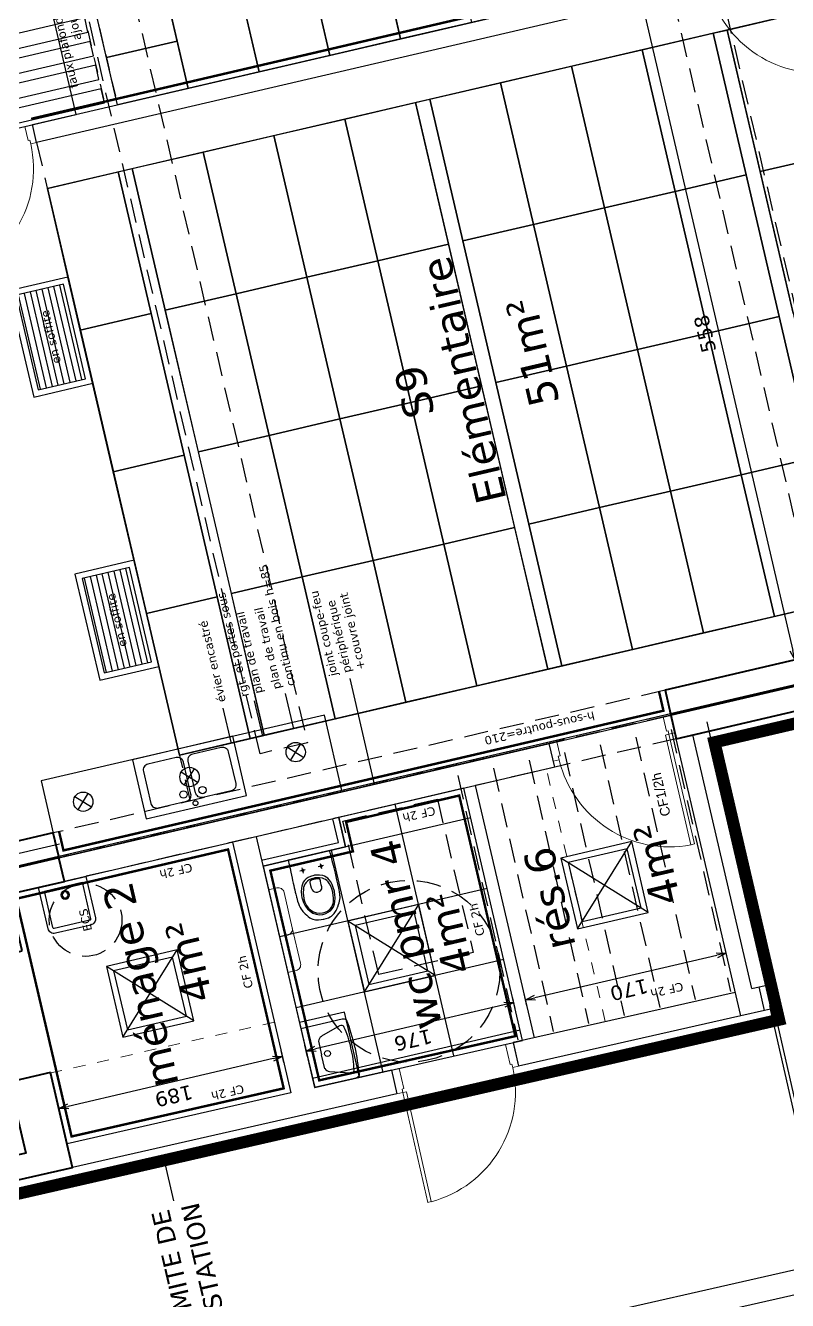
# Model space of a CAD drawing. Header units: metres. Extents: x 595893 to 596105, y 139631 to 139768.
# Drawn here: x 596073.16 to 596079.45, y 139674.83 to 139685.35 of the extents above; entities that cross this region are included whole.
import ezdxf
from ezdxf.enums import TextEntityAlignment as Align

# ---------------------------------------------------------------- set-up
doc = ezdxf.new("R2010")
doc.units = ezdxf.units.M
doc.header["$MEASUREMENT"] = 0
doc.header["$PDMODE"] = 3
doc.header["$PDSIZE"] = 0.1
for name, pattern in [('01', [0.15, 0.1, -0.05]), ('02', [0.28, 0.2, -0.08]), ('03', [0.7, 0.5, -0.2]), ('ACAD_ISO12W100', [21, 12, -3, 0, -3, 0, -3]), ('AXES2', [1.125, 0.75, -0.125, 0.125, -0.125]), ('CACHE2', [0.1875, 0.125, -0.0625]), ('DASHED', [0.75, 0.5, -0.25])]:
    doc.linetypes.add(name, pattern=pattern)
for name, color, linetype in [('00-AXE-0.00', 14, 'AXES2'), ('01-CLOISON-0.25', 3, 'Continuous'), ('01-SANITAIRE-0.15', 44, 'Continuous'), ('02-VU-CACHE-01-0.10', 133, '01'), ('04-VEGET2-0.15', 80, 'Continuous'), ('06-COT-50&100-0.20', 2, 'Continuous'), ('06-SYMB-DIVERS-0.20', 20, 'Continuous'), ('06-TXT-DETAILS-DIVERS-02.20', 2, 'Continuous'), ('06-TXT-DIVERS-0.20', 70, 'Continuous'), ('06-TXT-ETIQUETTES SURFACES', 210, 'Continuous'), ('07-CTA-0.13', 163, 'Continuous'), ('07-ECLAIRAGE-0.13', 31, 'Continuous'), ('07-PLAFONDS-0.13', 5, 'Continuous'), ('07-REVETEMENTS-INTER-0.10', 10, 'Continuous'), ('08-VU-0.08', 56, 'Continuous'), ('08-VU-0.20', 32, 'Continuous')]:
    doc.layers.add(name, color=color, linetype=linetype)
for name, color, linetype, lineweight in [('01-BETON-0.40', 4, 'Continuous', 40), ('01-MEN-CP-0.15', 2, 'Continuous', 18), ('01-MOBILIER-0.10', 10, 'Continuous', 9)]:
    doc.layers.add(name, color=color, linetype=linetype, lineweight=lineweight)
doc.styles.add('COT', font='verdana.ttf')
doc.styles.add('locaux 100', font='verdana.ttf', dxfattribs={"height": 0.22})
doc.styles.add('locaux 20', font='verdana.ttf', dxfattribs={"height": 0.07})
doc.styles.get("Standard").update_dxf_attribs({"font": 'arial.ttf'})
doc.dimstyles.new('COT50', dxfattribs={"dimtxt": 0.12, "dimasz": 0.08, "dimexe": 0.05, "dimexo": 0, "dimgap": 0.05, "dimtad": 1, "dimdec": 0, "dimlfac": 100, "dimzin": 0, "dimdsep": 46, "dimtxsty": 'COT', "dimblk": 'OPEN30', "dimcen": 0.04, "dimdle": 0.05, "dimclrd": 256, "dimclre": 256, "dimclrt": 6, "dimadec": 0, "dimazin": 0, "dimtm": 1e-09, "dimtfac": 1, "dimtdec": 0, "dimtmove": 1, "dimatfit": 0, "dimldrblk": 'OPEN30', "dimfxl": 0.05, "dimfxlon": 1, "dimtolj": 1, "dimtzin": 0, "dimlwd": -1, "dimlwe": -1, "dimarcsym": 0})

# ---------------------------------------------------------------- blocks, each defined once
blk = doc.blocks.new('_Open30')
at = {"color": 0, "linetype": 'ByBlock', "lineweight": -2}
for p, q in [((-1, 0.27), (0, 0)), ((0, 0), (-1, -0.27)), ((0, 0), (-1, 0))]:
    blk.add_line(p, q, dxfattribs=at)
blk = doc.blocks.new('*D46')
at = {"layer": '06-COT-50&100-0.20', "transparency": 16777216}
for p, q in [((596078.291, 139685.559), (596078.194, 139685.536)), ((596078.261, 139685.469), (596079.491, 139680.191)), ((596079.558, 139680.124), (596079.461, 139680.102))]:
    blk.add_line(p, q, dxfattribs=at)
at = {"layer": 'Defpoints', "color": 0, "transparency": 16777216}
for p in [(596080.38, 139686.045), (596081.647, 139680.611), (596079.509, 139680.113)]:
    blk.add_point(p, dxfattribs=at)
at = {"layer": '06-COT-50&100-0.20', "transparency": 16777216, "xscale": 0.08, "yscale": 0.08, "zscale": 0.08}
for p, rotation in [((596078.243, 139685.547), 103.1212703830424), ((596079.509, 139680.113), 283.1212703830424)]:
    blk.add_blockref('_Open30', p, dxfattribs=dict(at, rotation=rotation))
at = {"layer": '06-COT-50&100-0.20', "color": 6, "transparency": 16777216, "insert": (596078.766, 139682.805), "char_height": 0.12, "attachment_point": 5, "rotation": 103.1213, "style": 'COT'}
blk.add_mtext('\\A1;558', dxfattribs=at)
blk = doc.blocks.new('P180')
for points in [[(-1.85, 0.915), (-1.85, 0), (-1.88, 0), (-1.88, 0.915)], [(-0.08, 0.915), (-0.08, 0), (-0.05, 0), (-0.05, 0.915)], [(0, 0), (0, -0.1), (-0.065, -0.1), (-0.065, -0.03), (-0.05, -0.03), (-0.05, 0)]]:
    blk.add_lwpolyline(points, close=True)
at = {"linetype": 'Continuous'}
blk.add_lwpolyline([(-1.93, 0), (-1.93, -0.1), (-1.865, -0.1), (-1.865, -0.03), (-1.88, -0.03), (-1.88, 0)], close=True, dxfattribs=at)
for centre, start, end in [((-1.88, 0), 0, 90), ((-0.05, 0), 90, 180)]:
    blk.add_arc(centre, 0.915, start, end)
at = {"linetype": 'Continuous', "text_generation_flag": 6}
blk.add_attdef('TEXTE', (-0.188, 0.598), '', height=0.08, rotation=90, dxfattribs=at)
blk = doc.blocks.new('P90-15')
at = {"linetype": 'Continuous'}
for points in [[(-0.05, 0.929), (-0.05, 0), (-0.08, 0), (-0.08, 0.929)], [(-0.965, -0.03), (-0.965, -0.15), (-1.03, -0.15), (-1.03, 0), (-0.98, 0), (-0.98, -0.03)], [(0, 0), (0, -0.15), (-0.065, -0.15), (-0.065, -0.03), (-0.05, -0.03), (-0.05, 0)]]:
    blk.add_lwpolyline(points, close=True, dxfattribs=at)
blk.add_arc((-0.043, -0.006), 0.937, 92.2388, 179.6062, dxfattribs=at)
at = {"linetype": 'Continuous', "text_generation_flag": 6}
blk.add_attdef('TEXTE', text='', height=0.08, rotation=270, dxfattribs=at).set_placement((-0.105, 0.389), align=Align.CENTER)
blk = doc.blocks.new('P90-20')
at = {"linetype": 'Continuous'}
for points in [[(-0.05, 0.929), (-0.05, 0), (-0.08, 0), (-0.08, 0.929)], [(-0.965, -0.03), (-0.965, -0.2), (-1.03, -0.2), (-1.03, 0), (-0.98, 0), (-0.98, -0.03)], [(0, 0), (0, -0.2), (-0.065, -0.2), (-0.065, -0.03), (-0.05, -0.03), (-0.05, 0)]]:
    blk.add_lwpolyline(points, close=True, dxfattribs=at)
blk.add_arc((-0.043, -0.006), 0.937, 92.2388, 179.6062, dxfattribs=at)
at = {"linetype": 'Continuous', "text_generation_flag": 6}
blk.add_attdef('TEXTE', text='', height=0.08, rotation=90, dxfattribs=at).set_placement((-0.188, 0.469), align=Align.CENTER)
blk = doc.blocks.new('WCalliaSuspsansreserv-Plan')
at = {"linetype": 'Continuous'}
for points, knots in [([(-175.564, 0), (-175.564, 0), (174.9225, 0.001), (174.9225, 0.001), (174.9225, 0.001), (178.3975, -106.316), (178.7425, -212.6345), (177.9155, -318.9545), (177.9155, -318.9545), (177.545, -366.6675), (166.254, -424.003), (135.236, -466.73), (135.236, -466.73), (104.3415, -509.285), (60.766, -540.0365), (-0.3015, -539.9965), (-0.3015, -539.9965), (-72.7745, -539.9485), (-123.7985, -496.924), (-151.8715, -441.5495), (-151.8715, -441.5495), (-171.506, -402.8175), (-178.356, -357.626), (-178.632, -318.63), (-178.632, -318.63), (-179.385, -212.419), (-178.256, -106.209), (-175.564, 0)], [0, 0, 0, 0, 0.125, 0.125, 0.125, 0.1875, 0.25, 0.25, 0.25, 0.3125, 0.375, 0.375, 0.375, 0.4375, 0.5, 0.5, 0.5, 0.5625, 0.625, 0.625, 0.625, 0.6875, 0.75, 0.75, 0.75, 0.875, 1, 1, 1, 1]), ([(-77.8015, -117.351), (-81.9175, -117.351), (-85.2545, -114.0145), (-85.2545, -109.898), (-85.2545, -109.898), (-85.2545, -105.782), (-81.9175, -102.4455), (-77.8015, -102.4455), (-77.8015, -102.4455), (-73.6855, -102.4455), (-70.3485, -105.782), (-70.3485, -109.898), (-70.3485, -109.898), (-70.3485, -114.0145), (-73.6855, -117.351), (-77.8015, -117.351)], [0, 0, 0, 0, 0.2, 0.2, 0.2, 0.3, 0.4, 0.4, 0.4, 0.5, 0.6, 0.6, 0.6, 0.8, 1, 1, 1, 1]), ([(77.278, -117.351), (73.162, -117.351), (69.8255, -114.0145), (69.8255, -109.898), (69.8255, -109.898), (69.8255, -105.782), (73.162, -102.4455), (77.278, -102.4455), (77.278, -102.4455), (81.3945, -102.4455), (84.731, -105.782), (84.731, -109.898), (84.731, -109.898), (84.731, -114.0145), (81.3945, -117.351), (77.278, -117.351)], [0, 0, 0, 0, 0.2, 0.2, 0.2, 0.3, 0.4, 0.4, 0.4, 0.5, 0.6, 0.6, 0.6, 0.8, 1, 1, 1, 1]), ([(-0.175, -499.369), (-75.617, -499.369), (-136.774, -425.602), (-136.774, -334.606), (-136.774, -334.606), (-136.774, -243.6095), (-75.617, -169.8425), (-0.175, -169.8425), (-0.175, -169.8425), (75.2665, -169.8425), (136.4235, -243.6095), (136.4235, -334.606), (136.4235, -334.606), (136.4235, -425.602), (75.2665, -499.369), (-0.175, -499.369)], [0, 0, 0, 0, 0.2, 0.2, 0.2, 0.3, 0.4, 0.4, 0.4, 0.5, 0.6, 0.6, 0.6, 0.8, 1, 1, 1, 1]), ([(-0.2505, -487.4275), (-67.9855, -487.4275), (-122.895, -421.2465), (-122.895, -339.6085), (-122.895, -339.6085), (-122.895, -257.97), (-67.9855, -191.7895), (-0.2505, -191.7895), (-0.2505, -191.7895), (67.4845, -191.7895), (122.394, -257.97), (122.394, -339.6085), (122.394, -339.6085), (122.394, -421.2465), (67.4845, -487.4275), (-0.2505, -487.4275)], [0, 0, 0, 0, 0.2, 0.2, 0.2, 0.3, 0.4, 0.4, 0.4, 0.5, 0.6, 0.6, 0.6, 0.8, 1, 1, 1, 1]), ([(-44.891, -219.375), (-44.96, -215.282), (-42.295, -210.4525), (-38.5185, -208.875), (-38.5185, -208.875), (-26.5195, -203.8605), (-13.36, -200.7605), (-0.3545, -200.7605), (-0.3545, -200.7605), (12.756, -200.7605), (26.041, -203.8105), (38.133, -208.878), (38.133, -208.878), (41.9265, -210.4675), (44.601, -215.4065), (44.397, -219.515), (44.397, -219.515), (42.7995, -251.706), (45.7775, -310.371), (-0.244, -310.319), (-0.244, -310.319), (-46.2655, -310.267), (-44.3025, -254.0065), (-44.891, -219.375)], [0, 0, 0, 0, 0.1428571429, 0.1428571429, 0.1428571429, 0.2142857143, 0.2857142857, 0.2857142857, 0.2857142857, 0.3571428571, 0.4285714286, 0.4285714286, 0.4285714286, 0.5, 0.5714285714, 0.5714285714, 0.5714285714, 0.6428571429, 0.7142857143, 0.7142857143, 0.7142857143, 0.8571428571, 1, 1, 1, 1])]:
    blk.add_open_spline(points, degree=3, knots=knots, dxfattribs=at)
at = {"linetype": 'DASHED'}
for points in [[(-77.6425, -131.902), (-77.6425, -131.902), (-77.6425, -88.6285), (-77.6425, -88.6285)], [(77.6425, -131.536), (77.6425, -131.536), (77.6425, -88.2625), (77.6425, -88.2625)], [(-57.1305, -110.108), (-57.1305, -110.108), (-103.4175, -110.108), (-103.4175, -110.108)], [(98.1545, -109.742), (98.1545, -109.742), (51.8675, -109.742), (51.8675, -109.742)]]:
    blk.add_open_spline(points, degree=3, dxfattribs=at)
blk = doc.blocks.new('lav')
for p, q in [((0, 0.5), (-0.35, 0.5)), ((-0.316, 0.45), (-0.15, 0.4)), ((0, 0), (0, 0.5)), ((-0.117, 0.367), (-0.117, 0.25)), ((-0.117, 0.133), (-0.117, 0.25)), ((0, 0), (-0.35, 0)), ((-0.316, 0.05), (-0.15, 0.1))]:
    blk.add_line(p, q)
blk.add_circle((-0.167, 0.25), 0.025)
for centre, radius, start, end in [((1.511, 0.231), 1.911, 172.4054, 179.4234), ((-0.33, 0.418), 0.0844, 103.8031, 129.327), ((0.498, 0.264), 0.864, 168.6901, 180.9211), ((-0.325, 0.425), 0.0264, 71.5651, 161.5651), ((-0.172, 0.344), 0.0598, 21.8014, 68.1986), ((1.511, 0.269), 1.911, 180.5766, 187.5946), ((0.498, 0.236), 0.864, 179.0789, 191.3099), ((-0.172, 0.156), 0.0598, 291.8014, 338.1986), ((-0.34, 0.062), 0.0625, 226.0761, 260.7938), ((-0.325, 0.075), 0.0264, 198.4349, 288.4349)]:
    blk.add_arc(centre, radius, start, end)
blk = doc.blocks.new('*D90')
at = {"layer": '06-COT-50&100-0.20', "transparency": 16777216}
for p, q in [((596078.952, 139677.647), (596078.93, 139677.744)), ((596077.363, 139677.328), (596078.863, 139677.677)), ((596077.297, 139677.261), (596077.274, 139677.358))]:
    blk.add_line(p, q, dxfattribs=at)
at = {"layer": 'Defpoints', "color": 0, "transparency": 16777216}
for p in [(596078.941, 139677.695), (596079.016, 139677.371), (596077.359, 139676.995)]:
    blk.add_point(p, dxfattribs=at)
at = {"layer": '06-COT-50&100-0.20', "transparency": 16777216, "xscale": 0.08, "yscale": 0.08, "zscale": 0.08}
for p, rotation in [((596078.941, 139677.695), 13.12127038304243), ((596077.285, 139677.309), 193.1212703830424)]:
    blk.add_blockref('_Open30', p, dxfattribs=dict(at, rotation=rotation))
at = {"layer": '06-COT-50&100-0.20', "color": 6, "transparency": 16777216, "insert": (596078.139, 139677.393), "char_height": 0.12, "attachment_point": 5, "rotation": 193.1213, "style": 'COT'}
blk.add_mtext('\\A1;170', dxfattribs=at)
blk = doc.blocks.new('*D91')
at = {"layer": '06-COT-50&100-0.20', "transparency": 16777216}
for p, q in [((596077.199, 139677.238), (596077.177, 139677.335)), ((596077.11, 139677.269), (596075.553, 139676.906)), ((596075.486, 139676.839), (596075.464, 139676.936))]:
    blk.add_line(p, q, dxfattribs=at)
at = {"layer": 'Defpoints', "color": 0, "transparency": 16777216}
for p in [(596075.475, 139676.887), (596077.261, 139676.974), (596075.545, 139676.585)]:
    blk.add_point(p, dxfattribs=at)
at = {"layer": '06-COT-50&100-0.20', "transparency": 16777216, "xscale": 0.08, "yscale": 0.08, "zscale": 0.08}
for p, rotation in [((596077.188, 139677.287), 13.12127038304243), ((596075.475, 139676.887), 193.1212703830424)]:
    blk.add_blockref('_Open30', p, dxfattribs=dict(at, rotation=rotation))
at = {"layer": '06-COT-50&100-0.20', "color": 6, "transparency": 16777216, "insert": (596076.357, 139676.978), "char_height": 0.12, "attachment_point": 5, "rotation": 193.1213, "style": 'COT'}
blk.add_mtext('\\A1;176', dxfattribs=at)
blk = doc.blocks.new('vidoir40x40')
for points in [[(-0.2, 0), (0.2, 0), (0.2, 0.35, 0.414214), (0.15, 0.4), (-0.15, 0.4, 0.414214), (-0.2, 0.35)], [(-0.16, 0.04), (0.16, 0.04), (0.16, 0.35, 0.414214), (0.15, 0.36), (-0.15, 0.36, 0.414214), (-0.16, 0.35)]]:
    blk.add_lwpolyline(points, format="xyb", close=True)
for radius in [0.035, 0.025]:
    blk.add_circle((0, 0.11), radius)
blk = doc.blocks.new('Eclairage-Pl-60x60')
for p, q in [((-0.3, 0.3), (0.3, -0.3)), ((-0.3, -0.3), (0.3, 0.3))]:
    blk.add_line(p, q)
for points in [[(-0.3, -0.3), (0.3, -0.3), (0.3, 0.3), (-0.3, 0.3)], [(-0.25, -0.25), (0.25, -0.25), (0.25, 0.25), (-0.25, 0.25)]]:
    blk.add_lwpolyline(points, close=True)
blk = doc.blocks.new('diffuseur40x80')
at = {"layer": '07-CTA-0.13'}
h = blk.add_hatch(dxfattribs=at)
h.set_pattern_fill('_USER', color=256, scale=0.05, pattern_type=0)
h.set_pattern_definition([(0, (0, 0), (0, 0.05), [])])
h.paths.add_polyline_path([(-0.05, 0.05), (-0.05, 0.45), (-0.85, 0.45), (-0.85, 0.05)])
for points in [[(0, 0), (0, 0.5), (-0.9, 0.5), (-0.9, 0)], [(-0.05, 0.05), (-0.05, 0.45), (-0.85, 0.45), (-0.85, 0.05)]]:
    blk.add_lwpolyline(points, close=True, dxfattribs=at)
blk = doc.blocks.new('*D110')
at = {"layer": '06-COT-50&100-0.20', "transparency": 16777216}
for p, q in [((596075.292, 139676.793), (596075.269, 139676.891)), ((596075.202, 139676.824), (596073.513, 139676.43)), ((596073.447, 139676.363), (596073.424, 139676.461))]:
    blk.add_line(p, q, dxfattribs=at)
at = {"layer": 'Defpoints', "color": 0, "transparency": 16777216}
for p in [(596075.35, 139676.54), (596073.435, 139676.412), (596073.503, 139676.122)]:
    blk.add_point(p, dxfattribs=at)
at = {"layer": '06-COT-50&100-0.20', "transparency": 16777216, "xscale": 0.08, "yscale": 0.08, "zscale": 0.08}
for p, rotation in [((596075.28, 139676.842), 13.12127038304243), ((596073.435, 139676.412), 193.1212703830424)]:
    blk.add_blockref('_Open30', p, dxfattribs=dict(at, rotation=rotation))
at = {"layer": '06-COT-50&100-0.20', "color": 6, "transparency": 16777216, "insert": (596074.383, 139676.517), "char_height": 0.12, "attachment_point": 5, "rotation": 193.1213, "style": 'COT'}
blk.add_mtext('\\A1;189', dxfattribs=at)
blk = doc.blocks.new('A$C3FDA45BA')
blk.add_lwpolyline([(0.5, -0.425), (0.5, 0.425), (0, 0.425), (0, -0.425)], close=True)
for points in [[(0.115, 0.02), (0.385, 0.02, 0.414214), (0.435, 0.07), (0.435, 0.31, 0.414214), (0.385, 0.36), (0.115, 0.36, 0.414214), (0.065, 0.31), (0.065, 0.07, 0.414214)], [(0.115, -0.02), (0.385, -0.02, -0.414214), (0.435, -0.07), (0.435, -0.31, -0.414214), (0.385, -0.36), (0.115, -0.36, -0.414214), (0.065, -0.31), (0.065, -0.07, -0.414214)]]:
    blk.add_lwpolyline(points, format="xyb", close=True)
for centre, radius in [((0.125, 0.08), 0.03), ((0.033, 0), 0.02), ((0.125, -0.08), 0.03)]:
    blk.add_circle(centre, radius)

msp = doc.modelspace()

# ---------------------------------------------------------------- linework, layer by layer
msp.add_line((596078.529, 139679.463), (596078.529, 139679.463))
at = {"layer": '00-AXE-0.00'}
msp.add_line((596073.44, 139678.595), (596070.08, 139677.812), dxfattribs=at)
at = {"layer": '01-BETON-0.40'}
for points in [[(596086.768, 139681.384), (596086.723, 139681.579), (596078.483, 139679.658), (596078.529, 139679.463)], [(596084.6, 139681.377), (596084.617, 139681.304), (596078.436, 139679.863), (596078.481, 139679.668), (596084.867, 139681.156), (596084.804, 139681.425)], [(596072.635, 139678.305), (596073.434, 139678.491), (596073.388, 139678.686), (596072.93, 139678.579), (596072.917, 139678.638), (596072.576, 139678.558)], [(596073.132, 139677.713), (596073.023, 139678.18), (596073.481, 139678.287), (596073.436, 139678.482), (596072.637, 139678.295), (596072.791, 139677.633)], [(596073.365, 139676.709), (596073.025, 139676.63), (596073.162, 139676.045), (596065.547, 139674.319), (596065.591, 139674.123), (596073.548, 139675.927)]]:
    msp.add_lwpolyline(points, close=True, dxfattribs=at)
at = {"layer": '01-CLOISON-0.25', "linetype": 'CACHE2'}
for p, q in [((596073.367, 139686.618), (596073.821, 139684.671)), ((596073.464, 139686.641), (596073.918, 139684.693))]:
    msp.add_line(p, q, dxfattribs=at)
at = {"layer": '01-CLOISON-0.25'}
for p, q in [((596077.48, 139679.424), (596073.436, 139678.482)), ((596077.526, 139679.23), (596073.481, 139678.287)), ((596077.261, 139676.973), (596076.776, 139679.055)), ((596077.359, 139676.995), (596076.873, 139679.077)), ((596074.868, 139678.61), (596075.35, 139676.541)), ((596075.063, 139678.655), (596075.545, 139676.585)), ((596079.016, 139677.371), (596077.184, 139676.956)), ((596079.062, 139677.176), (596077.228, 139676.761)), ((596077.184, 139676.956), (596077.228, 139676.761)), ((596076.18, 139676.728), (596075.545, 139676.585)), ((596076.18, 139676.728), (596076.224, 139676.533)), ((596075.35, 139676.541), (596073.503, 139676.122)), ((596076.224, 139676.533), (596073.548, 139675.927))]:
    msp.add_line(p, q, dxfattribs=at)
msp.add_lwpolyline([(596078.744, 139685.664), (596073.251, 139684.384), (596073.217, 139684.53), (596078.71, 139685.81)], close=True, dxfattribs=at)
for points in [[(596075.108, 139678.461), (596075.741, 139678.608), (596075.696, 139678.803)], [(596075.12, 139678.412), (596075.801, 139678.571), (596075.745, 139678.814)]]:
    msp.add_lwpolyline(points, dxfattribs=at)
at = {"layer": '01-MEN-CP-0.15'}
for points in [[(596075.165, 139678.217), (596075.233, 139678.233, -0.414214), (596075.293, 139678.196), (596075.361, 139677.904, -0.414214), (596075.324, 139677.844), (596075.256, 139677.828)], [(596075.361, 139677.904, -0.000076), (596075.361, 139677.904), (596075.429, 139677.611, -0.414214), (596075.392, 139677.551), (596075.324, 139677.535)]]:
    msp.add_lwpolyline(points, format="xyb", dxfattribs=at)
at = {"layer": '01-MOBILIER-0.10', "linetype": '01'}
for p, q in [((596077.943, 139677.131), (596077.457, 139679.214)), ((596075.214, 139677.125), (596073.366, 139676.706))]:
    msp.add_line(p, q, dxfattribs=at)
at = {"layer": '01-SANITAIRE-0.15'}
msp.add_lwpolyline([(596075.421, 139677.121), (596075.545, 139676.585), (596075.915, 139676.671), (596075.791, 139677.207)], close=True, dxfattribs=at)
at = {"layer": '01-SANITAIRE-0.15', "linetype": '02'}
msp.add_circle((596073.655, 139677.968), 0.3, dxfattribs=at)
at = {"layer": '02-VU-CACHE-01-0.10', "linetype": '02'}
for p, q in [((596078.436, 139679.863), (596073.388, 139678.686)), ((596078.481, 139679.668), (596073.434, 139678.491)), ((596078.483, 139679.658), (596073.436, 139678.482)), ((596078.529, 139679.463), (596073.481, 139678.287))]:
    msp.add_line(p, q, dxfattribs=at)
at = {"layer": '04-VEGET2-0.15'}
msp.add_line((596077.526, 139679.23), (596077.48, 139679.424), dxfattribs=at)
at = {"layer": '06-SYMB-DIVERS-0.20', "linetype": '02'}
msp.add_lwpolyline([(596075.779, 139678.784), (596076.558, 139678.965), (596076.854, 139677.699), (596076.074, 139677.518)], close=True, dxfattribs=at)
msp.add_circle((596076.323, 139677.545), 0.75, dxfattribs=at)
at = {"layer": '06-TXT-DETAILS-DIVERS-02.20', "color": 251, "linetype": '03', "true_color": 0x666666, "const_width": 0.1}
msp.add_lwpolyline([(596072.732, 139676.125), (596072.843, 139675.651), (596079.377, 139677.145), (596078.844, 139679.434), (596086.498, 139681.218), (596087.501, 139676.896)], dxfattribs=at)
at = {"layer": '06-TXT-DETAILS-DIVERS-02.20'}
for points in [[(596076.04, 139679.089), (596075.837, 139679.96)], [(596075.374, 139679.544), (596075.306, 139679.837)], [(596075.117, 139679.484), (596075.049, 139679.777)], [(596074.86, 139679.424), (596074.791, 139679.717)], [(596074.303, 139675.983), (596074.38, 139675.651)]]:
    msp.add_lwpolyline(points, dxfattribs=at)
at = {"layer": '07-CTA-0.13', "linetype": '02'}
for points in [[(596075.544, 139717.488), (596076.861, 139711.841), (596075.647, 139709.889), (596069.265, 139708.401), (596068.877, 139707.778), (596075.485, 139679.431), (596075.095, 139679.34), (596068.45, 139707.849), (596069.012, 139708.753), (596075.395, 139710.241), (596076.434, 139711.911), (596075.117, 139717.559)], [(596077.708, 139710.409), (596077.188, 139709.572), (596073.971, 139708.822), (596073.625, 139708.267), (596080.096, 139680.506), (596079.707, 139680.415), (596073.198, 139708.338), (596073.718, 139709.174), (596076.936, 139709.924), (596077.281, 139710.479), (596075.979, 139716.064), (596076.489, 139716.884)]]:
    msp.add_lwpolyline(points, dxfattribs=at)
at = {"layer": '07-ECLAIRAGE-0.13'}
for p, q in [((596075.347, 139679.285), (596075.431, 139679.421)), ((596075.321, 139679.395), (596075.457, 139679.31)), ((596074.47, 139679.08), (596074.555, 139679.216)), ((596074.445, 139679.191), (596074.58, 139679.106)), ((596073.594, 139678.876), (596073.678, 139679.012)), ((596073.568, 139678.986), (596073.704, 139678.902))]:
    msp.add_line(p, q, dxfattribs=at)
for points in [[(596079.922, 139680.61), (596078.832, 139685.284), (596078.949, 139685.311), (596080.039, 139680.637)], [(596077.468, 139680.037), (596076.378, 139684.712), (596076.495, 139684.739), (596077.585, 139680.065)], [(596075.014, 139679.465), (596073.924, 139684.14), (596074.041, 139684.167), (596075.13, 139679.493)]]:
    msp.add_lwpolyline(points, close=True, dxfattribs=at)
for centre in [(596075.389, 139679.353), (596074.513, 139679.148), (596073.636, 139678.944)]:
    msp.add_circle(centre, 0.08, dxfattribs=at)
at = {"layer": '07-PLAFONDS-0.13', "linetype": '02'}
msp.add_line((596073.251, 139684.384), (596074.518, 139678.949), dxfattribs=at)
at = {"layer": '07-PLAFONDS-0.13'}
for p, q in [((596076.695, 139676.847), (596076.211, 139678.923)), ((596076.833, 139678.811), (596075.12, 139678.412)), ((596076.111, 139676.711), (596075.684, 139678.544)), ((596076.969, 139678.227), (596075.256, 139677.828)), ((596077.105, 139677.643), (596075.392, 139677.243)), ((596077.241, 139677.058), (596075.528, 139676.659))]:
    msp.add_line(p, q, dxfattribs=at)
for points in [[(596073.918, 139684.693), (596073.464, 139686.641), (596080.476, 139688.276), (596080.93, 139686.328)], [(596074.139, 139686.388), (596074.412, 139685.219), (596073.827, 139685.083), (596073.555, 139686.251)], [(596075.399, 139686.271), (596075.671, 139685.102), (596075.087, 139684.966), (596074.814, 139686.134)], [(596076.658, 139686.153), (596076.84, 139685.374), (596076.255, 139685.238), (596076.074, 139686.017)], [(596074.905, 139685.745), (596075.087, 139684.966), (596074.502, 139684.829), (596074.321, 139685.609)], [(596076.165, 139685.628), (596076.255, 139685.238), (596075.671, 139685.102), (596075.58, 139685.491)], [(596071.484, 139684.783), (596073.675, 139685.294), (596073.648, 139685.411), (596071.457, 139684.9)], [(596080.623, 139680.773), (596079.533, 139685.448), (596073.34, 139684.004), (596074.429, 139679.329)], [(596079.533, 139685.448), (596079.806, 139684.279), (596079.222, 139684.143), (596078.949, 139685.311)], [(596071.53, 139684.588), (596073.721, 139685.099), (596073.694, 139685.216), (596071.502, 139684.705)], [(596074.412, 139685.219), (596074.502, 139684.829), (596073.918, 139684.693), (596073.827, 139685.083)], [(596078.832, 139685.284), (596079.105, 139684.116), (596078.52, 139683.979), (596078.248, 139685.148)], [(596078.248, 139685.148), (596078.52, 139683.979), (596077.936, 139683.843), (596077.664, 139685.012)], [(596071.575, 139684.394), (596073.766, 139684.904), (596073.739, 139685.021), (596071.548, 139684.51)], [(596077.664, 139685.012), (596077.936, 139683.843), (596077.352, 139683.707), (596077.079, 139684.876)], [(596071.62, 139684.199), (596073.812, 139684.71), (596073.784, 139684.826), (596071.593, 139684.316)], [(596077.079, 139684.876), (596077.352, 139683.707), (596076.767, 139683.571), (596076.495, 139684.739)], [(596076.378, 139684.712), (596076.65, 139683.544), (596076.066, 139683.407), (596075.794, 139684.576)], [(596075.794, 139684.576), (596076.066, 139683.407), (596075.482, 139683.271), (596075.209, 139684.44)], [(596075.209, 139684.44), (596075.482, 139683.271), (596074.897, 139683.135), (596074.625, 139684.304)], [(596074.625, 139684.304), (596074.897, 139683.135), (596074.313, 139682.999), (596074.041, 139684.167)], [(596079.806, 139684.279), (596080.078, 139683.11), (596079.494, 139682.974), (596079.222, 139684.143)], [(596073.924, 139684.14), (596074.196, 139682.971), (596073.612, 139682.835), (596073.34, 139684.004)], [(596079.105, 139684.116), (596079.377, 139682.947), (596078.793, 139682.811), (596078.52, 139683.979)], [(596078.52, 139683.979), (596078.793, 139682.811), (596078.208, 139682.674), (596077.936, 139683.843)], [(596077.936, 139683.843), (596078.208, 139682.674), (596077.624, 139682.538), (596077.352, 139683.707)], [(596077.352, 139683.707), (596077.624, 139682.538), (596077.04, 139682.402), (596076.767, 139683.571)], [(596076.65, 139683.544), (596076.923, 139682.375), (596076.339, 139682.239), (596076.066, 139683.407)], [(596076.066, 139683.407), (596076.339, 139682.239), (596075.754, 139682.102), (596075.482, 139683.271)], [(596075.482, 139683.271), (596075.754, 139682.102), (596075.17, 139681.966), (596074.897, 139683.135)], [(596074.897, 139683.135), (596075.17, 139681.966), (596074.586, 139681.83), (596074.313, 139682.999)], [(596074.196, 139682.971), (596074.469, 139681.803), (596073.884, 139681.667), (596073.612, 139682.835)], [(596079.377, 139682.947), (596079.65, 139681.778), (596079.065, 139681.642), (596078.793, 139682.811)], [(596078.793, 139682.811), (596079.065, 139681.642), (596078.481, 139681.506), (596078.208, 139682.674)], [(596078.208, 139682.674), (596078.481, 139681.506), (596077.896, 139681.37), (596077.624, 139682.538)], [(596077.624, 139682.538), (596077.896, 139681.37), (596077.312, 139681.233), (596077.04, 139682.402)], [(596076.923, 139682.375), (596077.195, 139681.206), (596076.611, 139681.07), (596076.339, 139682.239)], [(596076.339, 139682.239), (596076.611, 139681.07), (596076.027, 139680.934), (596075.754, 139682.102)], [(596075.754, 139682.102), (596076.027, 139680.934), (596075.442, 139680.798), (596075.17, 139681.966)], [(596075.17, 139681.966), (596075.442, 139680.798), (596074.858, 139680.661), (596074.586, 139681.83)], [(596074.469, 139681.803), (596074.741, 139680.634), (596074.157, 139680.498), (596073.884, 139681.667)], [(596079.65, 139681.778), (596079.922, 139680.61), (596079.338, 139680.473), (596079.065, 139681.642)], [(596079.065, 139681.642), (596079.338, 139680.473), (596078.753, 139680.337), (596078.481, 139681.506)], [(596078.481, 139681.506), (596078.753, 139680.337), (596078.169, 139680.201), (596077.896, 139681.37)], [(596077.896, 139681.37), (596078.169, 139680.201), (596077.585, 139680.065), (596077.312, 139681.233)], [(596077.195, 139681.206), (596077.468, 139680.037), (596076.883, 139679.901), (596076.611, 139681.07)], [(596076.611, 139681.07), (596076.883, 139679.901), (596076.299, 139679.765), (596076.027, 139680.934)], [(596076.027, 139680.934), (596076.299, 139679.765), (596075.715, 139679.629), (596075.442, 139680.798)], [(596075.442, 139680.798), (596075.715, 139679.629), (596075.13, 139679.493), (596074.858, 139680.661)], [(596074.741, 139680.634), (596075.014, 139679.465), (596074.429, 139679.329), (596074.157, 139680.498)], [(596075.545, 139676.585), (596077.261, 139676.973), (596076.776, 139679.055), (596075.745, 139678.814), (596075.801, 139678.571), (596075.12, 139678.412)]]:
    msp.add_lwpolyline(points, close=True, dxfattribs=at)
at = {"layer": '07-REVETEMENTS-INTER-0.10', "color": 80, "linetype": 'ACAD_ISO12W100', "ltscale": 0.01, "true_color": 0x3fff00, "const_width": 0.02}
msp.add_lwpolyline([(596078.698, 139685.859), (596073.206, 139684.578)], dxfattribs=at)
at = {"layer": '07-REVETEMENTS-INTER-0.10', "linetype": '01', "const_width": 0.02}
msp.add_lwpolyline([(596073.437, 139678.697), (596073.473, 139678.542), (596078.423, 139679.695), (596078.387, 139679.851)], dxfattribs=at)
for points in [[(596075.583, 139676.645), (596077.201, 139677.01), (596076.738, 139678.995), (596075.805, 139678.777), (596075.861, 139678.534), (596075.18, 139678.375)], [(596073.54, 139676.182), (596073.083, 139678.143), (596074.831, 139678.55), (596075.29, 139676.579)]]:
    msp.add_lwpolyline(points, close=True, dxfattribs=at)
at = {"layer": '08-VU-0.08'}
msp.add_line((596078.481, 139679.668), (596073.434, 139678.491), dxfattribs=at)
msp.add_lwpolyline([(596073.577, 139684.614), (596073.123, 139686.562), (596071.175, 139686.108), (596071.622, 139684.158)], close=True, dxfattribs=at)
at = {"layer": '08-VU-0.20', "color": 251, "linetype": '02', "true_color": 0x666666}
for p, q in [((596078.487, 139679.539), (596078.977, 139677.378)), ((596077.9, 139679.412), (596078.392, 139677.246)), ((596078.194, 139679.476), (596078.684, 139677.312)), ((596077.607, 139679.349), (596078.099, 139677.179)), ((596077.021, 139679.222), (596077.514, 139677.047)), ((596077.314, 139679.286), (596077.806, 139677.113)), ((596076.727, 139679.159), (596077.221, 139676.98))]:
    msp.add_line(p, q, dxfattribs=at)
at = {"layer": '08-VU-0.20', "color": 251, "true_color": 0x666666}
for p, q in [((596078.78, 139679.602), (596079.269, 139677.445)), ((596079.062, 139677.176), (596078.529, 139679.463)), ((596079.153, 139677.402), (596078.665, 139679.495)), ((596079.153, 139677.402), (596079.213, 139677.416)), ((596079.257, 139677.221), (596079.213, 139677.416)), ((596079.257, 139677.221), (596079.062, 139677.176)), ((596075.606, 139674.2), (596080.4, 139675.286)), ((596075.65, 139674.004), (596080.444, 139675.091))]:
    msp.add_line(p, q, dxfattribs=at)
at = {"layer": '08-VU-0.20'}
msp.add_lwpolyline([(596073.436, 139678.482), (596075.773, 139679.026), (596075.626, 139679.659), (596073.288, 139679.115)], close=True, dxfattribs=at)
at = {"layer": 'Defpoints'}
msp.add_lwpolyline([(596089.729, 139668.614), (596068.609, 139663.892), (596069.443, 139660.236, -0.321934), (596075.303, 139655.257, -0.55798), (596067.463, 139647.231, -0.683756), (596065.666, 139659.308), (596063.148, 139662.547), (596029.592, 139654.963), (596026.676, 139667.851), (596033.993, 139669.556), (596034.52, 139667.284), (596072.967, 139676.001), (596072.442, 139678.25), (596086.723, 139681.579)], format="xyb", close=True, dxfattribs=at)

# ---------------------------------------------------------------- block references
at = {"rotation": 103.1212703830424}
for p in [(596073.51, 139683.273), (596074.055, 139680.936)]:
    msp.add_blockref('diffuseur40x80', p, dxfattribs=at)
at = {"layer": '01-MEN-CP-0.15'}
ref = msp.add_blockref('P90-15', (596079.747, 139685.898), dxfattribs=dict(at, xscale=-1, rotation=193.1212703773492))
ref.add_attrib('TEXTE', 'CF1/2h oc Vertical', dxfattribs={"layer": '0', "linetype": 'Continuous', "height": 0.08, "rotation": 283.1213, "text_generation_flag": 6}).set_placement((596079.67, 139685.398), align=Align.CENTER)
ref = msp.add_blockref('P90-15', (596072.248, 139684.15), dxfattribs=dict(at, rotation=193.1212703756205))
ref.add_attrib('TEXTE', 'CF1/2h oc Vertical', dxfattribs={"layer": '0', "linetype": 'Continuous', "height": 0.08, "rotation": 283.1213, "text_generation_flag": 6}).set_placement((596072.538, 139683.736), align=Align.CENTER)
ref = msp.add_blockref('P90-15', (596078.517, 139679.512), dxfattribs=dict(at, xscale=-1, rotation=193.1212703627968))
ref.add_attrib('TEXTE', 'CF1/2h', dxfattribs={"layer": '0', "linetype": 'Continuous', "height": 0.08, "rotation": 283.1213, "text_generation_flag": 6}).set_placement((596078.441, 139679.012), align=Align.CENTER)
at = {"layer": '01-MEN-CP-0.15', "rotation": 192.7741130039056}
msp.add_blockref('P90-20', (596076.224, 139676.533), dxfattribs=at)
at = {"layer": '01-SANITAIRE-0.15', "rotation": 103.1212703830928}
msp.add_blockref('A$C3FDA45BA', (596074.57, 139678.9), dxfattribs=at)
at = {"layer": '01-SANITAIRE-0.15', "xscale": 0.0009999999999999998, "yscale": 0.0009999999999999998, "zscale": 0.0009999999999999998, "rotation": 13.12127026590808}
msp.add_blockref('WCalliaSuspsansreserv-Plan', (596075.499, 139678.501), dxfattribs=at)
at = {"layer": '01-SANITAIRE-0.15', "xscale": -1, "rotation": 193.121270408446}
msp.add_blockref('vidoir40x40', (596073.462, 139678.282), dxfattribs=at)
at = {"layer": '01-SANITAIRE-0.15', "extrusion": (0, 0, -1), "xscale": -1, "zscale": -1, "rotation": 166.878729626038}
msp.add_blockref('lav', (-596075.432, 139677.072), dxfattribs=at)
at = {"layer": '07-ECLAIRAGE-0.13', "rotation": 103.1212703830424}
for p in [(596077.938, 139678.255), (596076.18, 139677.735), (596074.187, 139677.361)]:
    msp.add_blockref('Eclairage-Pl-60x60', p, dxfattribs=at)
at = {"layer": '08-VU-0.20', "color": 251, "true_color": 0x666666}
for name, p, rotation in [('P90-20', (596079.257, 139677.221), 192.8130042483467), ('P180', (596072.929, 139675.679), 102.7482358794979)]:
    msp.add_blockref(name, p, dxfattribs=dict(at, rotation=rotation))

# ---------------------------------------------------------------- texts
at = {"layer": '01-SANITAIRE-0.15', "insert": (596073.655, 139677.968), "char_height": 0.07, "width": 1.22489, "attachment_point": 5, "rotation": 103.1213, "style": 'locaux 20'}
msp.add_mtext('ECS', dxfattribs=at)
at = {"layer": '06-TXT-DETAILS-DIVERS-02.20', "style": 'locaux 20'}
for s, insert, char_height, width, attachment_point, rotation in [('plan de travail continu en bois h=85', (596075.295, 139679.885), 0.07, 1.0274, 4, 103.1213), ('\\pt0.07;rgt. et portes sous plan de travail', (596075.037, 139679.825), 0.07, 0.94096, 4, 103.1213), ('joint coupe-feu\\Ppériphérique\\P+couvre joint', (596075.825, 139680.009), 0.07, 1.71911, 4, 103.1213), ('\\pt0.07;évier encastré', (596074.78, 139679.765), 0.07, 0.94096, 4, 103.1213), ('h-sous-poutre=210', (596077.852, 139679.666), 0.07, 0.38022, 4, 193.1213), ('CF 2h', (596076.54, 139678.872), 0.07, 0.38022, 4, 193.1213), ('CF 2h', (596074.535, 139678.404), 0.07, 0.38022, 4, 193.1213), ('CF 2h', (596076.915, 139677.837), 0.07, 0.38022, 4, 103.1213), ('CF 2h', (596075.004, 139677.405), 0.07, 0.38022, 4, 103.1213), ('CF 2h', (596078.585, 139677.422), 0.07, 0.38022, 4, 193.1213), ('CF 2h', (596074.961, 139676.577), 0.07, 0.38022, 4, 193.1213), ('LIMITE DE\\PPRESTATION', (596074.392, 139675.602), 0.15, 3.00404, 6, 103.1213)]:
    msp.add_mtext(s, dxfattribs=dict(at, insert=insert, char_height=char_height, width=width, attachment_point=attachment_point, rotation=rotation))
at = {"layer": '06-TXT-DIVERS-0.20', "char_height": 0.25, "width": 2.37148, "attachment_point": 5, "rotation": 103.1213, "style": 'locaux 100'}
for s, insert in [('S9\\PElémentaire', (596076.572, 139682.374)), ('wc pmr 4', (596076.332, 139677.854)), ('rés.6', (596077.484, 139678.146)), ('ménage 2', (596074.142, 139677.439))]:
    msp.add_mtext(s, dxfattribs=dict(at, insert=insert))
at = {"layer": '06-TXT-ETIQUETTES SURFACES', "char_height": 0.25, "attachment_point": 5, "rotation": 103.1213, "style": 'locaux 100'}
for s, insert in [('51m²', (596077.344, 139682.654)), ('4m²', (596078.367, 139678.428)), ('4m²', (596076.655, 139677.86)), ('4m²', (596074.506, 139677.624))]:
    msp.add_mtext(s, dxfattribs=dict(at, insert=insert))
at = {"layer": '07-CTA-0.13', "char_height": 0.07, "width": 0.74382, "attachment_point": 5, "rotation": 103.1213, "style": 'locaux 20'}
for insert in [(596073.368, 139682.778), (596073.913, 139680.441)]:
    msp.add_mtext('en soffite ', dxfattribs=dict(at, insert=insert))
at = {"layer": '07-PLAFONDS-0.13', "insert": (596073.367, 139685.964), "char_height": 0.07, "width": 1.71911, "attachment_point": 6, "rotation": 103.1213, "style": 'locaux 20'}
msp.add_mtext('faux plafond lames bois\\Pajourées h=480', dxfattribs=at)

# ---------------------------------------------------------------- dimensions: what is measured, and where the dimension line sits
at = {"layer": '06-COT-50&100-0.20'}
for base, p1, p2, angle, picture, middle in [((596079.509, 139680.113), (596080.38, 139686.045), (596081.647, 139680.611), 103.1213, '*D46', (596078.766, 139682.805)), ((596078.941, 139677.695), (596077.359, 139676.995), (596079.016, 139677.371), 193.1213, '*D90', (596078.139, 139677.393)), ((596075.475, 139676.887), (596077.261, 139676.974), (596075.545, 139676.585), 193.1213, '*D91', (596076.357, 139676.978)), ((596073.435, 139676.412), (596075.35, 139676.54), (596073.503, 139676.122), 193.1213, '*D110', (596074.383, 139676.517))]:
    dim = msp.add_linear_dim(base=base, p1=p1, p2=p2, angle=angle, dimstyle='COT50', dxfattribs=at)
    dim.commit()
    dim.dimension.update_dxf_attribs({"geometry": picture, "text_midpoint": middle})

doc.saveas('drawing.dxf')
